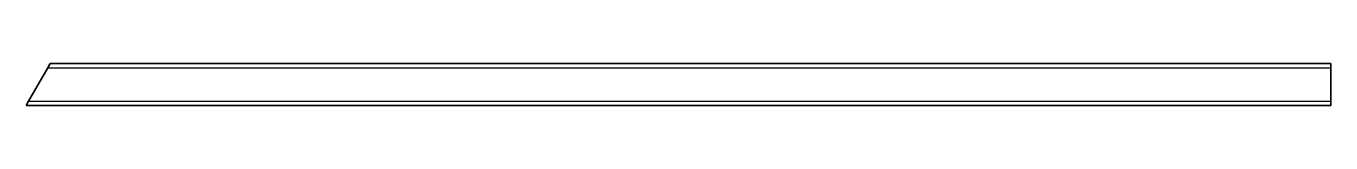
# Model space of a CAD drawing. Header units: inches. Extents: x 0 to 935, y 0 to 30.
import ezdxf

# ---------------------------------------------------------------- set-up
doc = ezdxf.new("R2010")
doc.units = ezdxf.units.IN
doc.header["$MEASUREMENT"] = 0
doc.layers.add('SIMUMAK Visible (ISO)', color=7, linetype='Continuous', lineweight=35)
doc.layers.add('SIMUMAK Visible Narrow (ISO)', color=7, linetype='Continuous', lineweight=25)

# ---------------------------------------------------------------- blocks, each defined once
blk = doc.blocks.new('DIN 30 x 30 x 2 00000007_Sheet_5_2451E 30x30x2mm')
at = {"layer": 'SIMUMAK Visible (ISO)'}
for p, q in [((-451.9, 12), (-465.76, -12)), ((-451.9, 12), (-450.17, 15)), ((-450.17, 15), (467.49, 15)), ((467.49, 15), (467.49, 12)), ((467.49, -12), (467.49, 12)), ((-467.49, -15), (-465.76, -12)), ((-467.49, -15), (467.49, -15)), ((467.49, -12), (467.49, -15))]:
    blk.add_line(p, q, dxfattribs=at)
at = {"layer": 'SIMUMAK Visible Narrow (ISO)'}
for p, q in [((-451.9, 12), (467.49, 12)), ((-465.76, -12), (467.49, -12))]:
    blk.add_line(p, q, dxfattribs=at)

msp = doc.modelspace()

# ---------------------------------------------------------------- block references
msp.add_blockref('DIN 30 x 30 x 2 00000007_Sheet_5_2451E 30x30x2mm', (467.49, 15))

doc.saveas('drawing.dxf')
